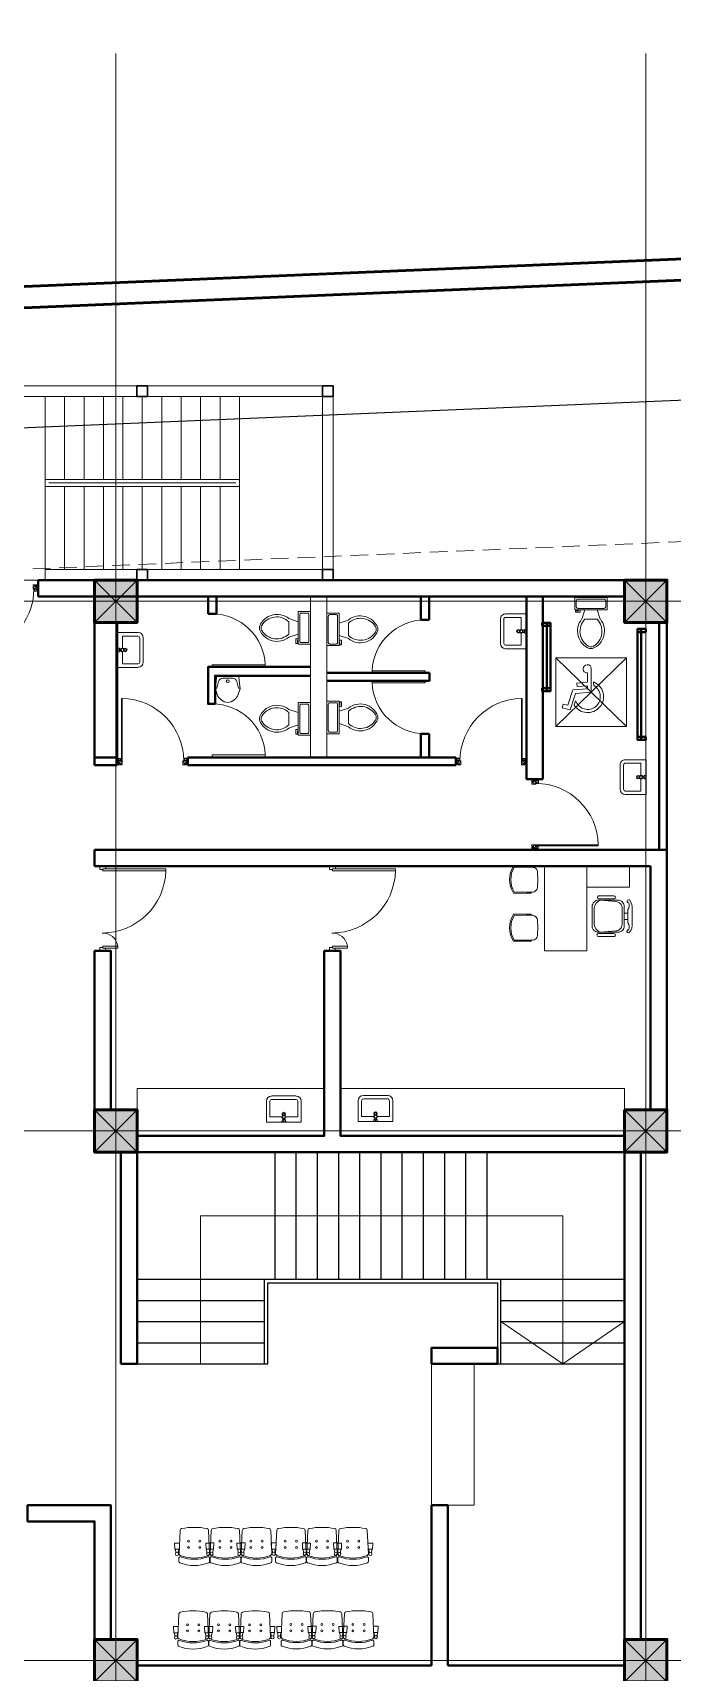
# Model space of a CAD drawing. Header units: millimetres. Extents: x 2402294 to 3337895, y 3394997 to 3969149.
# Drawn here: x 2513971 to 2523021, y 3504830 to 3528045 of the extents above; entities that cross this region are included whole.
import ezdxf

# ---------------------------------------------------------------- set-up
doc = ezdxf.new("R2010")
doc.units = ezdxf.units.MM
doc.header["$MEASUREMENT"] = 0
doc.linetypes.add('CENTER', pattern=[2, 1.25, -0.25, 0.25, -0.25])
doc.linetypes.add('DASHED', pattern=[0.75, 0.5, -0.25])
for name, color, linetype, lineweight in [('0newfurnture', 30, 'Continuous', 15), ('Boundary', 250, 'Continuous', 50), ('centreline', 52, 'CENTER', 5), ('Column-0.5', 14, 'Continuous', 50), ('Dimension- 0.15', 114, 'Continuous', 15), ('Dimension-137.5', 86, 'Continuous', 13), ('door', 41, 'Continuous', 5), ('Door Opening-0.09', 253, 'Continuous', 9), ('Frame-0.3', 24, 'Continuous', 30), ('furniture', 34, 'Continuous', 15), ('Furniture Hospital-0.09', 44, 'Continuous', 9), ('Hatch', 9, 'Continuous', 9), ('hidden lines', 205, 'DASHED', 5), ('Metal  workt-0.2', 13, 'Continuous', 20), ('stairs', 6, 'Continuous', 25), ('T-Fixture-0.09', 255, 'Continuous', 9), ('WALL 0.2', 7, 'Continuous', 20), ('wall 0.4', 7, 'Continuous', 40), ('WINDOW', 152, 'Continuous', 30)]:
    doc.layers.add(name, color=color, linetype=linetype, lineweight=lineweight)
doc.layers.add('FANCE', color=25, linetype='Continuous')

# ---------------------------------------------------------------- blocks, each defined once
blk = doc.blocks.new('BANCAS')
at = {"layer": 'Furniture Hospital-0.09'}
for p, q in [((-0.236, -0.247), (-0.314, -0.247)), ((-0.309, -0.347), (-0.314, -0.247)), ((0.314, -0.25), (0.236, -0.25)), ((0.309, -0.35), (0.314, -0.25)), ((-0.241, -0.347), (-0.309, -0.347)), ((-0.294, -0.405), (-0.3, -0.347)), ((-0.256, -0.405), (-0.25, -0.347)), ((0.309, -0.35), (0.241, -0.35)), ((0.256, -0.409), (0.25, -0.35)), ((0.294, -0.409), (0.3, -0.35))]:
    blk.add_line(p, q, dxfattribs=at)
blk.add_lwpolyline([(0.227, -0.048, 0.346546), (0.203, -0.019, 0.095695), (-0.203, -0.019, 0.346546), (-0.227, -0.048), (-0.244, -0.417, 0.318973), (-0.225, -0.447, 0.193005), (0.225, -0.447, 0.318973), (0.244, -0.417)], format="xyb", close=True, dxfattribs=at)
blk.add_lwpolyline([(-0.245, -0.522), (-0.245, -0.489, -0.522832), (-0.218, -0.471, 0.18), (0.218, -0.471, -0.522832), (0.245, -0.489), (0.245, -0.547, -0.306573), (0.232, -0.565, -0.192782), (-0.232, -0.565, -0.306573), (-0.245, -0.547), (-0.245, -0.504)], format="xyb", dxfattribs=at)
for centre, radius in [((-0.09, -0.22), 0.015), ((0.09, -0.22), 0.015), ((-0.275, -0.422), 0.025), ((-0.09, -0.32), 0.015), ((0.09, -0.32), 0.015), ((0.275, -0.425), 0.025)]:
    blk.add_circle(centre, radius, dxfattribs=at)
blk = doc.blocks.new('A$C72AE6952')
at = {"ltscale": 20, "xscale": 800, "yscale": 800, "zscale": 800, "row_count": 1, "column_count": 3, "row_spacing": 0, "column_spacing": 440.0000000000001}
blk.add_blockref('BANCAS', (-440, 0), dxfattribs=at)
blk = doc.blocks.new('sems')
at = {"layer": 'Dimension- 0.15', "ltscale": 5}
h = blk.add_hatch(dxfattribs=at)
h.set_pattern_fill('ANSI31', color=256, scale=25.555556)
h.set_pattern_definition([(45, (55035.0093, 4945698.8337), (-2.258813329, 2.258813329), [])])
h.paths.add_polyline_path([(2173550, 4150430), (2173550, 4150489), (2173491, 4150489, 0.414214)])
h.paths.add_polyline_path([(2173550, 4150430, 0.414214), (2173609, 4150489), (2173550, 4150489)])
h.paths.add_polyline_path([(2173550, 4150489), (2173609, 4150489, 0.414214), (2173550, 4150548)])
h.paths.add_polyline_path([(2173491, 4150489), (2173550, 4150489), (2173550, 4150548, 0.414214)])
for p, q in [((2174664, 4150546), (2174664, 4150431)), ((2174894, 4150489), (2174664, 4150546)), ((2174664, 4150431), (2174894, 4150489))]:
    blk.add_line(p, q, dxfattribs=at)
blk.add_lwpolyline([(2174664, 4150489), (2173550, 4150489)], dxfattribs=at)
blk.add_circle((2173550, 4150489), 59.1, dxfattribs=at)
blk.add_solid([(2174664, 4150546), (2174894, 4150489), (2174664, 4150431)], dxfattribs=at)
at = {"layer": 'Dimension-137.5', "ltscale": 5}
blk.add_line((2174664, 4150489), (2174894, 4150489), dxfattribs=at)
at = {"layer": 'Frame-0.3'}
for points in [[(2174450, 4151281), (2174450, 4151131), (2174600, 4151131), (2174600, 4151281)], [(2177075, 4151281), (2177075, 4151131), (2177225, 4151131), (2177225, 4151281)], [(2179700, 4151281), (2179700, 4151131), (2179850, 4151131), (2179850, 4151281)], [(2174450, 4148681), (2174450, 4148531), (2174600, 4148531), (2174600, 4148681)], [(2177075, 4148531), (2177075, 4148681), (2177225, 4148681), (2177225, 4148531)], [(2179700, 4148531), (2179700, 4148681), (2179850, 4148681), (2179850, 4148531)]]:
    blk.add_lwpolyline(points, close=True, dxfattribs=at)
at = {"layer": 'Metal  workt-0.2', "ltscale": 5}
for p, q in [((2174600, 4151281), (2179700, 4151281)), ((2175775, 4151131), (2175775, 4149956)), ((2176050, 4151131), (2176050, 4149956)), ((2176325, 4151131), (2176325, 4149956)), ((2176600, 4151131), (2176600, 4149956)), ((2176875, 4151131), (2176875, 4149956)), ((2177150, 4151131), (2177150, 4149956)), ((2177425, 4151131), (2177425, 4149956)), ((2177700, 4151131), (2177700, 4149956)), ((2177975, 4151131), (2177975, 4149956)), ((2178250, 4151131), (2178250, 4149956)), ((2178525, 4151131), (2178525, 4149956)), ((2179700, 4148681), (2179700, 4151131)), ((2175775, 4149856), (2175775, 4148681)), ((2176050, 4149856), (2176050, 4148681)), ((2176325, 4149856), (2176325, 4148681)), ((2176600, 4149856), (2176600, 4148681)), ((2176875, 4149856), (2176875, 4148681)), ((2177150, 4149856), (2177150, 4148681)), ((2177425, 4149856), (2177425, 4148681)), ((2177700, 4149856), (2177700, 4148681)), ((2177975, 4149856), (2177975, 4148681)), ((2178250, 4149856), (2178250, 4148681)), ((2178525, 4149856), (2178525, 4148681)), ((2175775, 4148531), (2174600, 4148531))]:
    blk.add_line(p, q, dxfattribs=at)
at = {"layer": 'Metal  workt-0.2'}
for points in [[(2177075, 4148531), (2179850, 4148531), (2179850, 4151131), (2174450, 4151131), (2174450, 4148531), (2174600, 4148531)], [(2179700, 4151131), (2174600, 4151131)], [(2174450, 4149851), (2173550, 4149847)], [(2179700, 4148681), (2175775, 4148681), (2175775, 4148531), (2176745, 4148531)]]:
    blk.add_lwpolyline(points, dxfattribs=at)
for points in [[(2175775, 4149956), (2175775, 4149856), (2178525, 4149856), (2178525, 4149956)], [(2175825, 4149906), (2175825, 4149906), (2178475, 4149906), (2178475, 4149906)]]:
    blk.add_lwpolyline(points, close=True, dxfattribs=at)
at = {"layer": 'stairs', "ltscale": 5}
for p, q in [((2174450, 4151281), (2174450, 4148531)), ((2173850, 4151131), (2173850, 4149848)), ((2174150, 4151131), (2174150, 4149849))]:
    blk.add_line(p, q, dxfattribs=at)
for points in [[(2173550, 4149847), (2173550, 4151131)], [(2174450, 4151131), (2173550, 4151131)]]:
    blk.add_lwpolyline(points, dxfattribs=at)
blk = doc.blocks.new("door 5'")
at = {"layer": 'door', "ltscale": 1000}
for points in [[(2177525, 4317078), (2177525, 4317062), (2177516, 4317062), (2177516, 4317020), (2177473, 4317020), (2177474, 4317105)], [(2177525, 4317062), (2177525, 4317105), (2177474, 4317105), (2177473, 4317020)], [(2177473, 4317020), (2177516, 4317020)], [(2177474, 4317105), (2177516, 4317105)], [(2178697, 4316120), (2178697, 4317060), (2178671, 4317060), (2178671, 4316120), (2178697, 4316120)], [(2178689, 4317076), (2178689, 4317060), (2178697, 4317060), (2178697, 4317018), (2178740, 4317018), (2178740, 4317104)], [(2178689, 4317060), (2178689, 4317104), (2178740, 4317104), (2178740, 4317018)], [(2178740, 4317018), (2178697, 4317018)]]:
    blk.add_lwpolyline(points, dxfattribs=at)
blk.add_lwpolyline([(2177516, 4316839), (2177516, 4317062), (2177543, 4317062), (2177543, 4316839)], close=True, dxfattribs=at)
at = {"layer": 'Door Opening-0.09', "ltscale": 1000}
for centre, radius, start, end in [((2177516, 4317062), 224, 276.6944, 2.344), ((2178697, 4317076), 957, 180.3416, 268.4244)]:
    blk.add_arc(centre, radius, start, end, dxfattribs=at)
at = {"layer": 'WINDOW', "ltscale": 5}
blk.add_line((2177474, 4317104), (2177474, 4317104), dxfattribs=at)
blk = doc.blocks.new('2ft column')
at = {"layer": 'Hatch', "ltscale": 5}
h = blk.add_hatch(color=256, dxfattribs=at)
h.dxf.hatch_style = 1
h.paths.add_polyline_path([(2207385, 4176559), (2207985, 4176559), (2207985, 4175959), (2207385, 4175959)])
at = {"layer": 'Column-0.5', "ltscale": 5}
blk.add_lwpolyline([(2207385, 4176559), (2207985, 4176559), (2207985, 4175959), (2207385, 4175959)], close=True, dxfattribs=at)
at = {"layer": 'Defpoints', "ltscale": 5}
for points in [[(2207985, 4176559), (2207385, 4175959)], [(2207985, 4175959), (2207385, 4176559)]]:
    blk.add_lwpolyline(points, dxfattribs=at)
blk = doc.blocks.new('main grid')
at = {"layer": 'centreline', "ltscale": 5}
for p, q in [((2533911, 4018930), (2533911, 3991299)), ((2541411, 4018930), (2541411, 3976624)), ((2559988, 4011172), (2515645, 4011172)), ((2559988, 4003672), (2515645, 4003672)), ((2559388, 3996172), (2515045, 3996172)), ((2559988, 3996172), (2515645, 3996172))]:
    blk.add_line(p, q, dxfattribs=at)
at = {"layer": 'Hatch'}
for p in [(326226, -165087), (333726, -165087), (326226, -172587), (333726, -172587), (326226, -180087), (333726, -180087)]:
    blk.add_blockref('2ft column', p, dxfattribs=at)
blk = doc.blocks.new('IP1')
at = {"layer": 'WALL 0.2', "ltscale": 5}
for points in [[(2535111, 3946693), (2535111, 3948793), (2539161, 3948793)], [(2539161, 3948793), (2540236, 3948793), (2540236, 3946693)], [(2539361, 3947293), (2540236, 3946693), (2541111, 3947293)]]:
    blk.add_lwpolyline(points, dxfattribs=at)
blk = doc.blocks.new('d1')
at = {"layer": 'door'}
for p, q in [((2442.75, 10745.72), (2408.32, 10745.72)), ((2442.75, 10746.15), (2408.33, 10746.15)), ((2408.33, 10746.15), (2408.33, 10745.72))]:
    blk.add_line(p, q, dxfattribs=at)
at = {"layer": 'door', "ltscale": 80}
for points in [[(2445, 10779.7), (2445, 10781.99), (2444.56, 10781.99), (2444.56, 10782.43), (2441.8, 10782.43), (2441.8, 10781.99), (2441.36, 10781.99), (2441.36, 10780.14), (2442.75, 10780.14), (2442.75, 10779.7)], [(2445, 10746.15), (2445, 10743.87), (2444.56, 10743.87), (2444.56, 10743.43), (2441.8, 10743.43), (2441.8, 10743.87), (2441.36, 10743.87), (2441.36, 10745.72), (2442.75, 10745.72), (2442.75, 10746.15)]]:
    blk.add_lwpolyline(points, close=True, dxfattribs=at)
at = {"layer": 'Door Opening-0.09', "ltscale": 80}
blk.add_arc((2442.75, 10745.72), 34.42, 90, 179.27403, dxfattribs=at)
at = {"layer": 'hidden lines'}
for centre, radius, start, end in [((2441.64, 10791.37), 9.82, 268.39858, 287.31577), ((2441.38, 10784.76), 4.22, 269.78991, 318.96751), ((2444.33, 10781.34), 2.81, 166.46517, 205.18019), ((2445.01, 10781.68), 2.48, 162.46714, 233.24176), ((2441.57, 10782.05), 3, 308.46813, 358.9527), ((2445.46, 10782.07), 1.81, 168.64751, 255.23191), ((2441.64, 10734.49), 9.82, 72.68423, 91.60142), ((2441.38, 10741.1), 4.22, 41.03249, 90.21009), ((2444.33, 10744.52), 2.81, 154.81981, 193.53483), ((2445.01, 10744.18), 2.48, 126.75824, 197.53286), ((2441.57, 10743.81), 3, 1.0473, 51.53187), ((2445.46, 10743.79), 1.81, 104.76809, 191.35249)]:
    blk.add_arc(centre, radius, start, end, dxfattribs=at)
blk = doc.blocks.new('TAP')
at = {"layer": 'Furniture Hospital-0.09', "linetype": 'Continuous'}
for p, q in [((0, 38), (0, -38)), ((5, 38), (0, 38)), ((5, 38), (5, -38)), ((30, 25), (5, 25)), ((30, 0), (5, 0)), ((30, 25), (30, -25)), ((56, 16), (30, 16)), ((51, 7), (48, 8)), ((59, 19), (57, 22)), ((73, 24), (73, 27)), ((88, 20), (89, 22)), ((97, 15), (125, 12)), ((97, 8), (100, 9)), ((5, -38), (0, -38)), ((30, -25), (5, -25)), ((56, -16), (30, -16)), ((51, -8), (48, -9)), ((60, -20), (58, -22)), ((74, -24), (74, -27)), ((88, -19), (90, -22)), ((97, -7), (100, -8)), ((97, -15), (125, -12))]:
    blk.add_line(p, q, dxfattribs=at)
for radius in [21.2, 19.7]:
    blk.add_circle((74, 0), radius, dxfattribs=at)
for centre, radius, start, end in [((74, 0), 27.2, 163.0512, 199.0512), ((74, 0), 24.2, 127.0512, 163.0512), ((74, 0), 27.2, 91.0512, 127.0512), ((74, 0), 24.2, 55.0512, 91.0512), ((74, 0), 27.2, 19.0512, 55.0512), ((74, 0), 24.2, 343.0512, 19.0512), ((95, 0), 32.6, 337.45, 22.55), ((74, 0), 24.2, 199.0512, 235.0512), ((74, 0), 27.2, 235.0512, 271.0512), ((74, 0), 24.2, 271.0512, 307.0512), ((74, 0), 27.2, 307.0512, 343.0512)]:
    blk.add_arc(centre, radius, start, end, dxfattribs=at)
blk = doc.blocks.new('bazin')
at = {"layer": '0newfurnture', "ltscale": 5}
for p, q in [((2434577, 4011590), (2435069, 4011590)), ((2434577, 4011295), (2434577, 4011590)), ((2434626, 4011295), (2434626, 4011516)), ((2434626, 4011516), (2434799, 4011516)), ((2434847, 4011516), (2435020, 4011516)), ((2435020, 4011516), (2435020, 4011295)), ((2435069, 4011590), (2435069, 4011295)), ((2434996, 4011270), (2434651, 4011270)), ((2434996, 4011221), (2434651, 4011221))]:
    blk.add_line(p, q, dxfattribs=at)
blk.add_circle((2434823, 4011477), 25.6, dxfattribs=at)
for centre, radius, start, end in [((2434651, 4011295), 73.8, 180, 270), ((2434651, 4011295), 24.6, 180, 270), ((2434996, 4011295), 73.8, 270, 0), ((2434996, 4011295), 24.6, 270, 0)]:
    blk.add_arc(centre, radius, start, end, dxfattribs=at)
at = {"layer": '0newfurnture', "ltscale": 5, "xscale": 0.9842520018725999, "yscale": 0.9842520018725999, "zscale": 0.9842520018725999, "rotation": 270}
blk.add_blockref('TAP', (2434823, 4011590), dxfattribs=at)
blk = doc.blocks.new('Toilet - top')
at = {"layer": 'Furniture Hospital-0.09'}
for p, q in [((-10, -8.5), (-8, -8.5)), ((-10, -9.5), (-10, -8.5)), ((-7, -9.5), (-10, -9.5)), ((-8, -8.5), (-8, -8)), ((-7, -8), (-7, -9.5)), ((-4, -8), (-6, -14)), ((4, -8), (6, -14)), ((9.5, -6), (9.5, -2)), ((4, -14), (-4, -14))]:
    blk.add_line(p, q, dxfattribs=at)
blk.add_lwpolyline([(10.5, -8), (10.5, 0), (-10.5, 0), (-10.5, -8)], close=True, dxfattribs=at)
for points in [[(-9.5, -2), (-9.5, -6)], [(8.5, -1), (-8.5, -1)], [(-8.5, -7), (8.5, -7)]]:
    blk.add_lwpolyline(points, dxfattribs=at)
for centre, radius, start, end in [((-8.6, -1.9), 0.884, 81.8699, 188.1301), ((-8.6, -6.1), 0.884, 171.8699, 278.1301), ((8.6, -1.9), 0.884, 351.8699, 98.1301), ((8.6, -6.1), 0.884, 261.8699, 8.1301), ((3.5, -21.6), 12.2, 141.4691, 247.9714), ((4.2, -21.8), 11.3, 136.3677, 238.9468), ((-3.5, -21.6), 12.2, 292.0284, 38.5307), ((-4.2, -21.8), 11.3, 301.053, 43.6321), ((0, -27.9), 4, 245.7318, 294.2682), ((0, -29), 4, 254.8605, 285.1395)]:
    blk.add_arc(centre, radius, start, end, dxfattribs=at)
blk = doc.blocks.new('26 door')
at = {"layer": 'door'}
blk.add_line((42654.7, -717.83), (42654.7, -716.68), dxfattribs=at)
at = {"layer": 'door', "ltscale": 5}
blk.add_lwpolyline([(42654.7, -716.68), (42684.73, -716.68), (42684.73, -717.83), (42654.7, -717.83)], dxfattribs=at)
at = {"layer": 'Door Opening-0.09'}
blk.add_arc((42654.79, -717.79), 29.96, 2.13581, 90.17937, dxfattribs=at)
blk = doc.blocks.new('TIA UR Plan-flat-1')
at = {"layer": 'Furniture Hospital-0.09'}
for points in [[(-186, 175), (-265, 150, 0.270578), (-380, 0, 0.556713)], [(-186, -175), (-265, -150, -0.270578), (-380, 0, -0.556713)], [(0, 0), (0, 132, 0.414214), (-25, 157), (-186, 175)], [(0, 0), (0, -132, -0.414214), (-25, -157), (-186, -175)], [(-174, 175), (-174, 154), (-81, 130, -0.321575), (-32, 71), (-32, 0)], [(-174, -175), (-174, -154), (-81, -130, 0.321575), (-32, -71), (-32, 0)]]:
    blk.add_lwpolyline(points, format="xyb", dxfattribs=at)
blk.add_circle((-75, 0), 20, dxfattribs=at)
blk = doc.blocks.new('Wheel Chair')
at = {"layer": 'T-Fixture-0.09'}
blk.add_lwpolyline([(-130, -183, -0.239978), (-223, 0, -0.243341), (-129, 182), (-128, 182, -0.241316), (75, 211), (76, 211, -0.238142), (218, 65), (184, 14), (173, 51, 0.192657), (94, 153), (94, 154, 0.25323), (-74, 162), (-74, 161, 0.245902), (-174, 27), (-175, 27, 0.247474), (-120, -132), (-128, -181)], format="xyb", dxfattribs=at)
blk.add_lwpolyline([(305, 47), (366, 13), (392, 59), (290, 117), (158, -89), (-63, -51), (-146, -374, 0.423515), (-104, -442), (-103, -442, 0.413314), (-35, -399), (-32, -388, 0.409265), (-67, -332), (-80, -330), (-48, -201), (105, -227), (113, -178), (-33, -153), (-23, -112), (182, -146)], format="xyb", close=True, dxfattribs=at)
blk = doc.blocks.new('ADHIKRIT')
at = {"layer": 'furniture'}
for p, q in [((-245, 1046), (-569, 1047)), ((900, 1351), (0, 1351)), ((0, 1351), (0, -450)), ((0, 741), (0, 1351)), ((900, -450), (900, 1351)), ((1187, 1121), (1153, 1121)), ((1187, 1145), (1558, 1147)), ((1187, 1145), (1187, 1121)), ((1187, 1121), (1545, 1123)), ((-245, 980), (-569, 981)), ((1048, 956), (1048, 1014)), ((1050, 758), (1050, 711)), ((1050, 700), (1050, 711)), ((-789, 683), (-869, 683)), ((-789, 547), (-869, 547)), ((1189, 595), (1157, 595)), ((1187, 595), (1187, 571)), ((1187, 571), (1558, 573)), ((1189, 595), (1286, 595)), ((1287, 595), (1545, 597)), ((-900, 0), (0, 0)), ((-900, -450), (-900, 0)), ((-247, 247), (-571, 248)), ((-247, 182), (-571, 182)), ((1189, 102), (1157, 102)), ((1187, 126), (1558, 124)), ((1187, 102), (1187, 126)), ((1189, 102), (1286, 101)), ((1287, 101), (1545, 100)), ((1048, -260), (1048, -318)), ((1050, -4), (1050, -14)), ((1050, -61), (1050, -14)), ((0, -450), (-900, -450)), ((0, -450), (900, -450)), ((1187, -425), (1153, -425)), ((1187, -425), (1545, -426)), ((1187, -449), (1187, -425)), ((1187, -449), (1558, -450))]:
    blk.add_line(p, q, dxfattribs=at)
for points in [[(-897, 962, 0.207066), (-957, 755), (-957, 615)], [(-885, 900, 0.214578), (-869, 755), (-869, 615)], [(-110, 614), (-109, 818, 0.414214), (-246, 955), (-655, 956, 0.418376), (-789, 820), (-789, 615)], [(-153, 614), (-152, 788, 0.28028), (-288, 955), (-610, 925, 0.418376), (-744, 789), (-745, 615)], [(-899, 268, -0.207066), (-958, 476), (-957, 615)], [(-886, 330, -0.214578), (-870, 475), (-869, 615)], [(-110, 614), (-110, 409, -0.414214), (-247, 273), (-656, 274, -0.418376), (-790, 410), (-789, 615)], [(-153, 614), (-153, 440, -0.28028), (-290, 273), (-612, 304, -0.418376), (-745, 441), (-745, 615)]]:
    blk.add_lwpolyline(points, format="xyb", dxfattribs=at)
for centre, radius, start, end in [((-569, 1014), 32.9, 89.8702, 269.8702), ((-245, 1013), 32.9, 269.8702, 89.8702), ((1154, 1015), 106, 90.3083, 180.3083), ((1203, 1157), 39.5, 294.3355, 296.5711), ((1099, 860), 518, 329.4756, 30.5244), ((1099, 860), 542, 328.0257, 31.9845), ((-881, 933), 33.3, 262.3354, 120.0474), ((1753, 864), 711, 172.5908, 188.6233), ((1157, 701), 106, 180.3083, 270.3083), ((-882, 297), 33.3, 239.693, 97.4051), ((-571, 215), 32.9, 89.8702, 269.8702), ((-253, 214), 33.4, 280.4483, 79.5122), ((1157, -4), 106, 89.6917, 179.6917), ((1099, -163), 518, 329.4756, 30.5244), ((1099, -163), 542, 328.0155, 31.9743), ((1753, -168), 711, 171.3767, 187.4092), ((1154, -319), 106, 179.6917, 269.6917), ((1203, -461), 39.5, 63.4289, 65.6645)]:
    blk.add_arc(centre, radius, start, end, dxfattribs=at)

msp = doc.modelspace()

# ---------------------------------------------------------------- linework, layer by layer
at = {"layer": '0newfurnture', "ltscale": 5}
for p, q in [((2517902.3, 3517785), (2517902.3, 3520065)), ((2518132.3, 3517785), (2518132.3, 3520065))]:
    msp.add_line(p, q, dxfattribs=at)
for points in [[(2515446.3, 3513095), (2518097.3, 3513095), (2518097.3, 3512495), (2515446.3, 3512495)], [(2518327.3, 3513095), (2522346.3, 3513095), (2522346.3, 3512495), (2518327.3, 3512495)]]:
    msp.add_lwpolyline(points, close=True, dxfattribs=at)
at = {"layer": 'Boundary'}
for points in [[(2478926.3, 3506942.1), (2478785.7, 3506942.1, -0.4294497), (2476688.5, 3509150.7), (2477492.2, 3524670), (2489889.2, 3524295), (2510139.2, 3524295), (2545786.3, 3525795), (2543911.3, 3520148), (2543536.3, 3514898), (2543536.3, 3510398), (2543911.3, 3501750.9), (2543536.3, 3492375.9), (2541286.3, 3479978.9), (2526286.3, 3476603.9), (2525536.3, 3482978.9), (2521389.2, 3481853.9), (2523124.8, 3475136.5), (2522945.8, 3475090.2)], [(2478926.3, 3507242.1), (2478785.7, 3507242.1, -0.4294497), (2476988.1, 3509135.2), (2477776.6, 3524361.3), (2489884.7, 3523995), (2510145.6, 3523995), (2545364.6, 3525477), (2543614.7, 3520206.8), (2543236.3, 3514908.7), (2543236.3, 3510391.5), (2543611, 3501750.4), (2543237.4, 3492408.9), (2541026.6, 3480227.9), (2526545.3, 3476969.6), (2525793.6, 3483359.5), (2521024.6, 3482065.8), (2522765.1, 3475329.7)]]:
    msp.add_lwpolyline(points, format="xyb", dxfattribs=at)
at = {"layer": 'centreline', "ltscale": 5}
for p, q in [((2515146.3, 3527753.2), (2515146.3, 3500122.4)), ((2547114.3, 3504995), (2496880.1, 3504995))]:
    msp.add_line(p, q, dxfattribs=at)
at = {"layer": 'Door Opening-0.09'}
for points in [[(2521376, 3519194.5), (2522376, 3518222.4)], [(2522376, 3519194.5), (2521376, 3518222.4)]]:
    msp.add_lwpolyline(points, dxfattribs=at)
msp.add_lwpolyline([(2521376, 3519194.5), (2522376, 3519194.5), (2522376, 3518222.4), (2521376, 3518222.4)], close=True, dxfattribs=at)
at = {"layer": 'FANCE'}
msp.add_lwpolyline([(2541286.3, 3479978.9), (2543536.3, 3492375.9), (2543911.3, 3501750.9), (2543536.3, 3510398), (2543536.3, 3514898), (2543911.3, 3520148), (2545786.3, 3525795), (2510139.2, 3524295), (2472992.2, 3528045), (2454992.2, 3431162.7), (2450492.2, 3406765.6), (2450867.2, 3406390.6), (2465867.2, 3401890.6), (2470742.2, 3443559.7), (2521764.2, 3447684.7), (2530411.3, 3446934.7), (2521389.2, 3481853.9), (2525536.3, 3482978.9), (2526286.3, 3476603.9), (2541286.3, 3479978.9), (2526286.3, 3476603.9), (2525536.3, 3482978.9), (2521389.2, 3481853.9), (2525270.5, 3466831.8)], dxfattribs=at)
msp.add_lwpolyline([(2539555, 3481639.3), (2541543.5, 3492595.5), (2541909.6, 3501747.5), (2541536.3, 3510354.6), (2541536.3, 3514969.3), (2541934.2, 3520540.4), (2542975, 3523675), (2510080.6, 3522290.8), (2474622.4, 3525870.3), (2456958.8, 3430798.6), (2452738.4, 3407917.3), (2464157.8, 3404491.5), (2468946.3, 3445421.1), (2521770.1, 3449691.7), (2527767.7, 3449171.5), (2518958.5, 3483266.7), (2527251.6, 3485516.4), (2528013.2, 3479042.4)], close=True, dxfattribs=at)
at = {"layer": 'FANCE', "color": 5, "linetype": 'DASHED', "lineweight": 15, "ltscale": 500}
msp.add_lwpolyline([(2480763.5, 3510495.2), (2481284.4, 3520553.5), (2489828.8, 3520295), (2510223.4, 3520295), (2540163.7, 3521554.9), (2539957.2, 3520932.8), (2539536.3, 3515040.6), (2539536.3, 3510311.3), (2539907.8, 3501744.2), (2539550.7, 3492815.1), (2537823.7, 3483299.8), (2529740.1, 3481481), (2528966.8, 3488054), (2516527.8, 3484679.6), (2518951.3, 3475299.9)], dxfattribs=at)
at = {"layer": 'Furniture Hospital-0.09', "ltscale": 30}
msp.add_lwpolyline([(2520216.3, 3509195), (2519616.3, 3509195), (2519616.3, 3507195), (2520216.3, 3507195)], close=True, dxfattribs=at)
at = {"layer": 'stairs', "ltscale": 5}
for points in [[(2517396.3, 3512195), (2517396.3, 3510395)], [(2517696.3, 3512195), (2517696.3, 3510395)], [(2517996.3, 3512195), (2517996.3, 3510395)], [(2518296.3, 3512195), (2518296.3, 3510395)], [(2518596.3, 3512195), (2518596.3, 3510395)], [(2518896.3, 3512195), (2518896.3, 3510395)], [(2519196.3, 3512195), (2519196.3, 3510395)], [(2519496.3, 3512195), (2519496.3, 3510395)], [(2519796.3, 3512195), (2519796.3, 3510395)], [(2520096.3, 3512195), (2520096.3, 3510395)], [(2520396.3, 3512195), (2520396.3, 3510395)], [(2515446.3, 3510395), (2522346.3, 3510395)], [(2517246.3, 3510395), (2517246.3, 3509195), (2517296.3, 3509195), (2517296.3, 3510345), (2520546.3, 3510345), (2520546.3, 3509195), (2520596.3, 3509195), (2520596.3, 3510395)], [(2515446.3, 3510095), (2517246.3, 3510095)], [(2520596.3, 3510095), (2522346.3, 3510095)], [(2515446.3, 3509795), (2517246.3, 3509795)], [(2520596.3, 3509795), (2522346.3, 3509795)], [(2515446.3, 3509495), (2517246.3, 3509495)], [(2520596.3, 3509495), (2522346.3, 3509495)], [(2515446.3, 3509195), (2517246.3, 3509195)], [(2520596.3, 3509195), (2522346.3, 3509195)]]:
    msp.add_lwpolyline(points, dxfattribs=at)
at = {"layer": 'wall 0.4', "ltscale": 5}
for p, q in [((2514046.3, 3520065), (2514046.3, 3520295)), ((2520958.2, 3517475), (2520958.2, 3520065)), ((2521188.2, 3517475), (2521188.2, 3520065)), ((2514846.3, 3517675), (2514846.3, 3519695)), ((2515166.3, 3517675), (2515166.3, 3519695)), ((2522836.3, 3519695), (2522836.3, 3516475)), ((2522946.3, 3519695), (2522946.3, 3516475)), ((2518132.3, 3518980), (2519585.9, 3518980)), ((2519585.9, 3518980), (2519585.9, 3518870)), ((2518132.3, 3518870), (2519585.9, 3518870)), ((2515166.3, 3517785), (2514846.3, 3517785)), ((2519958.3, 3517785), (2516166.2, 3517785)), ((2516166.2, 3517785), (2516166.2, 3517675)), ((2519958.3, 3517785), (2519958.3, 3517675)), ((2515166.3, 3517675), (2514846.3, 3517675)), ((2519958.3, 3517675), (2516166.2, 3517675)), ((2521188.2, 3517475), (2520958.2, 3517475)), ((2514846.3, 3516475), (2514846.3, 3516245)), ((2522946.3, 3516475), (2514846.3, 3516475)), ((2522946.3, 3512795), (2522946.3, 3516475)), ((2514846.3, 3516245), (2522716.3, 3516245)), ((2522716.3, 3512795), (2522716.3, 3516245)), ((2515216.3, 3509195), (2515216.3, 3512195)), ((2515446.3, 3512195), (2515446.3, 3509195)), ((2515446.3, 3509195), (2515216.3, 3509195))]:
    msp.add_line(p, q, dxfattribs=at)
for points in [[(2522346.3, 3520295), (2514046.3, 3520295)], [(2522346.3, 3520065), (2514046.3, 3520065)], [(2517902.3, 3518940), (2516552.3, 3518940), (2516552.3, 3518542.6), (2516452.3, 3518542.6), (2516452.3, 3519065), (2517902.3, 3519065)], [(2514846.3, 3512795), (2514846.3, 3515045), (2515076.3, 3515045), (2515076.3, 3512795)], [(2515446.3, 3512425), (2518097.3, 3512425), (2518097.3, 3515045), (2518327.3, 3515045), (2518327.3, 3512425), (2522346.3, 3512425)], [(2515446.3, 3512195), (2522346.3, 3512195)], [(2522346.3, 3512195), (2522346.3, 3505295)], [(2522576.3, 3505295), (2522576.3, 3512195)], [(2515076.3, 3505295), (2515076.3, 3507195), (2513896.3, 3507195), (2513896.3, 3506965), (2514846.3, 3506965), (2514846.3, 3505295)], [(2519846.3, 3504925), (2519846.3, 3507195), (2519616.3, 3507195), (2519616.3, 3504925)], [(2515446.3, 3504925), (2519616.3, 3504925)], [(2519846.3, 3504925), (2522346.3, 3504925)]]:
    msp.add_lwpolyline(points, dxfattribs=at)
for points in [[(2516452.3, 3519815), (2516570.6, 3519815), (2516570.6, 3520065), (2516452.3, 3520065)], [(2519582.3, 3519730), (2519463.9, 3519730), (2519464, 3520065), (2519582.3, 3520065)], [(2521297, 3519645.3), (2521297, 3519689.3), (2521182.7, 3519689.3), (2521182.7, 3519645.3)], [(2521247.9, 3518723.2), (2521247.9, 3519686.1), (2521297, 3519686.1), (2521297, 3518723.2)], [(2522532, 3519558.9), (2522532, 3519603), (2522646.3, 3519603), (2522646.3, 3519558.9)], [(2522581.1, 3518031.1), (2522581.1, 3519599.8), (2522532, 3519599.8), (2522532, 3518031.1)], [(2521297, 3518764.1), (2521297, 3518720), (2521182.7, 3518720), (2521182.7, 3518764.1)], [(2519582.3, 3518120), (2519463.9, 3518120), (2519464, 3517785), (2519582.3, 3517785)], [(2522532, 3518075.1), (2522532, 3518031.1), (2522646.3, 3518031.1), (2522646.3, 3518075.1)], [(2519616.3, 3509195), (2520546.3, 3509195), (2520546.3, 3509425), (2519616.3, 3509425)]]:
    msp.add_lwpolyline(points, close=True, dxfattribs=at)

# ---------------------------------------------------------------- block references
at = {"layer": '0newfurnture', "ltscale": 5}
msp.add_blockref('main grid', (-18764.5, -491176.8), dxfattribs=at)
at = {"layer": '0newfurnture', "xscale": -1}
for p, rotation in [((-1490632, 1084746.5), 270), ((-1488937.7, 1082681.6), 270), ((82700.9, 7524210.8), 180), ((83998.7, 7524217.6), 180)]:
    msp.add_blockref('bazin', p, dxfattribs=dict(at, rotation=rotation))
at = {"layer": '0newfurnture', "rotation": 90}
msp.add_blockref('bazin', (6526756.6, 1084482.6), dxfattribs=at)
at = {"layer": 'door', "yscale": 25, "zscale": 25}
for p, xscale in [((1450141.7, 3537010.8), 25), ((3585892.9, 3536925.8), -25), ((1450141.7, 3535738.4), 25)]:
    msp.add_blockref('26 door', p, dxfattribs=dict(at, xscale=xscale))
at = {"layer": 'door'}
for name, p, xscale, yscale, zscale, rotation in [('26 door', (3585892.9, 3500924.2), 25, 25, 25, 180), ("door 5'", (6604694, 1451874.6), 0.9473750180788149, 0.9473750180788149, 0.9473750180788149, 89.9959866754369), ("door 5'", (6607945, 1451874.6), 0.9473750180788149, 0.9473750180788149, 0.9473750180788149, 89.9959866754369)]:
    msp.add_blockref(name, p, dxfattribs=dict(at, xscale=xscale, yscale=yscale, zscale=zscale, rotation=rotation))
at = {"layer": 'Door Opening-0.09', "yscale": 25.64102998076803, "zscale": 25.64102998076803}
for p, xscale, rotation in [((2237610.2, 3457376.5), -25.64102998076803, 270.0333351142592), ((2239657.3, 3580209.5), 25.64102998076803, 270.0333351146509)]:
    msp.add_blockref('d1', p, dxfattribs=dict(at, xscale=xscale, rotation=rotation))
at = {"layer": 'furniture', "extrusion": (0, 0, -1), "xscale": -0.6669998082076751, "yscale": 0.6669998082076751, "zscale": -0.6669998082076751, "rotation": 180}
msp.add_blockref('ADHIKRIT', (-2521815.3, 3515945.1), dxfattribs=at)
at = {"layer": 'Furniture Hospital-0.09', "yscale": 21.93575057202424, "zscale": 21.93575057202424}
for p, xscale, rotation in [((2517902.3, 3519618.2), -21.93575057202424, 270), ((2518132.3, 3519598.3), 21.93575057202424, 90.00000000000001), ((2517902.3, 3518331.3), -21.93575057202424, 270), ((2518132.3, 3518349.9), -21.93575057202424, 90)]:
    msp.add_blockref('Toilet - top', p, dxfattribs=dict(at, xscale=xscale, rotation=rotation))
at = {"layer": 'Furniture Hospital-0.09'}
for name, p, xscale, yscale, zscale in [('Toilet - top', (2521871.8, 3520048), 21.93575057202424, 21.93575057202424, 21.93575057202424), ('A$C72AE6952', (2516649.7, 3506881.4), -1.107692350907673, 1.107692350907673, 1.107692306891935), ('A$C72AE6952', (2518111.9, 3506881.4), 1.107692350907673, 1.107692350907673, 1.107692306891935), ('A$C72AE6952', (2516633.1, 3505698), -1.107692350907673, 1.107692350907673, 1.107692306891935), ('A$C72AE6952', (2518095.3, 3505701), -1.107692350907673, 1.107692350907673, 1.107692306891935)]:
    msp.add_blockref(name, p, dxfattribs=dict(at, xscale=xscale, yscale=yscale, zscale=zscale))
at = {"layer": 'Furniture Hospital-0.09', "rotation": 89.99999936601192}
msp.add_blockref('TIA UR Plan-flat-1', (2516730.1, 3518940), dxfattribs=at)
at = {"layer": 'T-Fixture-0.09', "rotation": 194.4181928326748}
msp.add_blockref('Wheel Chair', (2521827.9, 3518643.1), dxfattribs=at)
at = {"layer": 'wall 0.4'}
for name, p in [('sems', (338371.1, -628236)), ('IP1', (-18764.5, -437498.2))]:
    msp.add_blockref(name, p, dxfattribs=at)
at = {"layer": 'wall 0.4', "ltscale": 5, "xscale": -25.64102998076803, "yscale": 25.64102998076803, "zscale": 25.64102998076803}
for p, rotation in [((2796467.2, 3580209.5), 89.96666488534903), ((2583564.9, 3240966.1), 359.966664885349)]:
    msp.add_blockref('d1', p, dxfattribs=dict(at, rotation=rotation))

doc.saveas('drawing.dxf')
